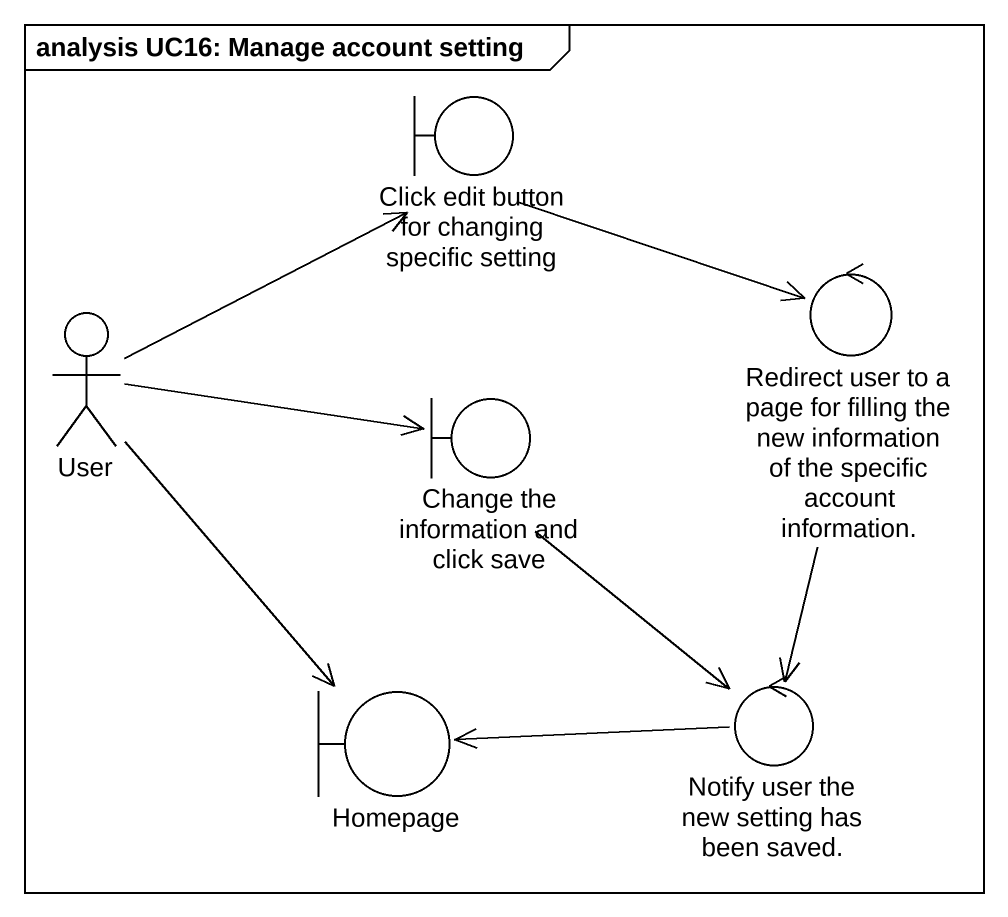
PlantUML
@startuml
mainframe analysis UC16: Manage account setting
boundary "Click edit button for changing specific setting" as Click_edit_button_for
control "Redirect user to a page for filling the new information of the specific account information." as Redirect_user_to_a_page_for
actor User
boundary "Change the information and click save" as Change_the_information_and
boundary Homepage
control "Notify user the new setting has been saved." as Notify_user_the_new_setting
Click_edit_button_for -right-> Redirect_user_to_a_page_for
Redirect_user_to_a_page_for --> Notify_user_the_new_setting
User -up-> Click_edit_button_for
User -right-> Change_the_information_and
User --> Homepage
Change_the_information_and --> Notify_user_the_new_setting
Notify_user_the_new_setting -left-> Homepage
@enduml
